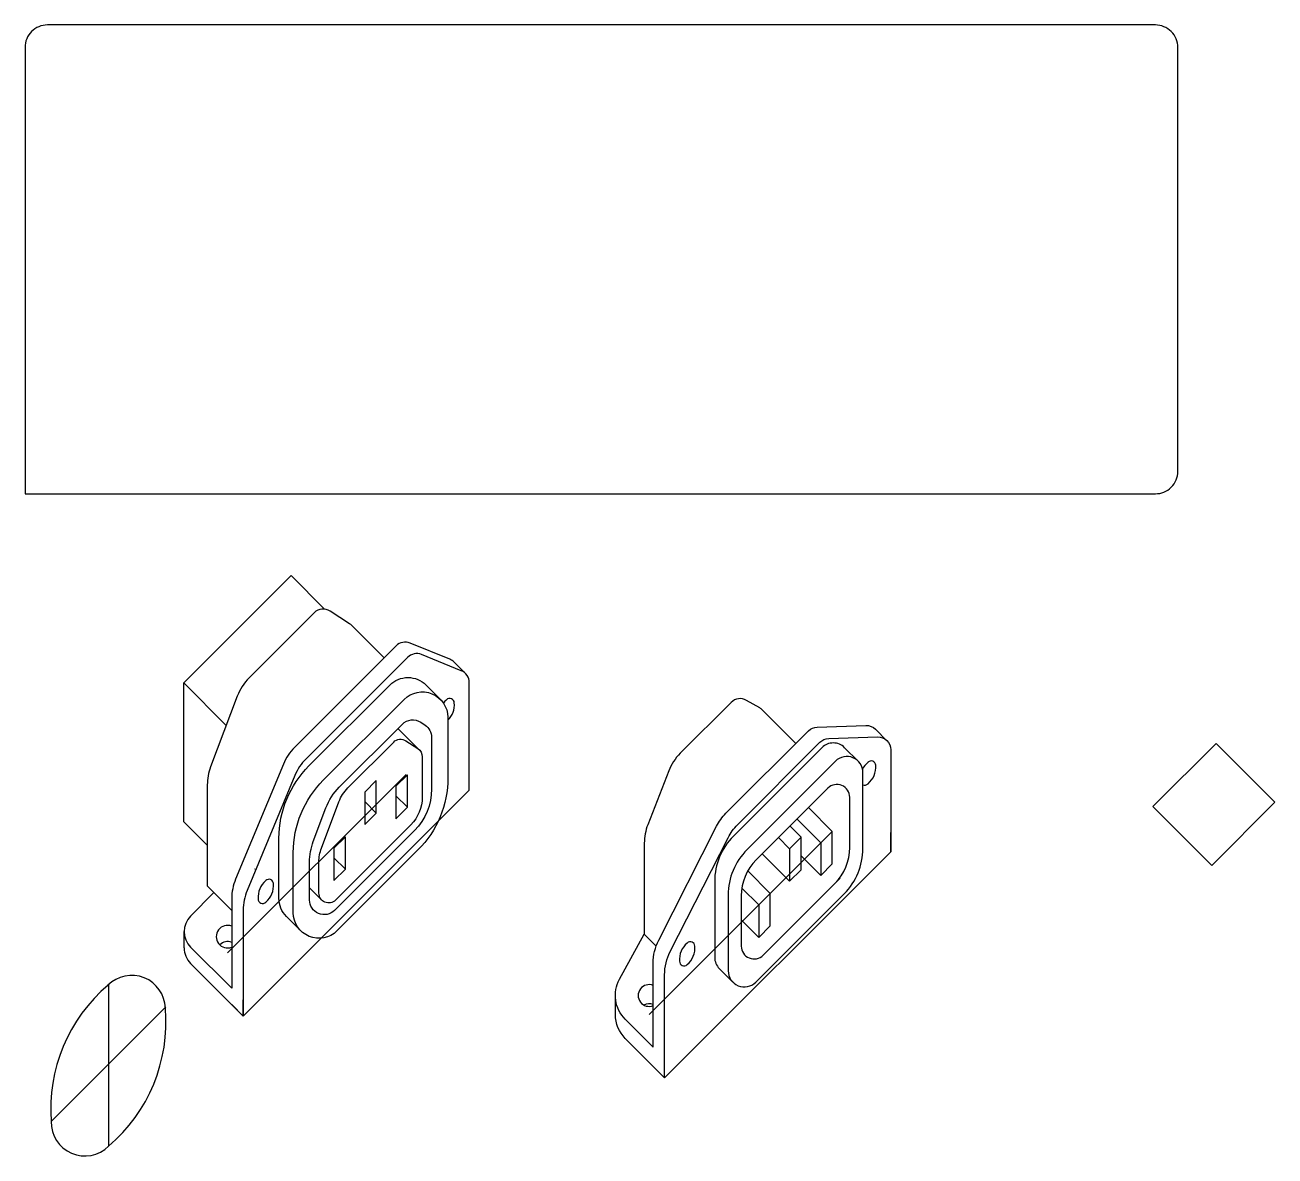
# Model space of a CAD drawing. Header units: inches. Extents: x 0 to 7.7, y -4.08 to 2.89.
import ezdxf

# ---------------------------------------------------------------- set-up
doc = ezdxf.new("R2010")
doc.units = ezdxf.units.IN
doc.header["$MEASUREMENT"] = 0
doc.layers.add('Components', color=2, linetype='Continuous')
doc.layers.add('PCB', color=1, linetype='Continuous')

msp = doc.modelspace()

# ---------------------------------------------------------------- linework, layer by layer
at = {"layer": 'Components'}
for p, q in [((0.9783, -1.1656), (1.6395, -0.5044)), ((1.6395, -0.5044), (1.8454, -0.7103)), ((2.2119, -1.0109), (2.012, -0.811)), ((2.7131, -1.1073), (2.6424, -1.0366)), ((0.9783, -1.1656), (1.2396, -1.4268)), ((0.9783, -2.0206), (0.9783, -1.1656)), ((2.5582, -1.2665), (2.4698, -1.1781)), ((4.7482, -1.5376), (4.5428, -1.3322)), ((2.297, -1.4463), (2.4335, -1.5828)), ((5.3086, -1.5212), (5.2379, -1.4505)), ((6.947, -1.9272), (7.3366, -1.5376)), ((7.6986, -1.8997), (7.3366, -1.5376)), ((5.1316, -1.6475), (5.0481, -1.5641)), ((1.2477, -2.8284), (2.3473, -1.7288)), ((2.7362, -1.825), (2.7362, -1.725)), ((2.1632, -1.9667), (2.0925, -1.896)), ((2.3553, -1.9308), (2.2846, -1.86)), ((7.309, -2.2893), (7.6986, -1.8997)), ((4.9721, -2.08), (4.8256, -1.9335)), ((7.309, -2.2893), (6.947, -1.9272)), ((0.9783, -2.0206), (1.1229, -2.1652)), ((4.78, -2.116), (4.7116, -2.0475)), ((4.9014, -2.1507), (4.7549, -2.0042)), ((4.9428, -2.1093), (3.8433, -3.2088)), ((4.7093, -2.1867), (4.6409, -2.1182)), ((5.3317, -2.2054), (5.3317, -2.0874)), ((4.7093, -2.3867), (4.5409, -2.2182)), ((4.9014, -2.3507), (4.78, -2.2294)), ((1.9735, -2.3126), (1.9028, -2.2419)), ((1.4125, -2.3109), (1.4125, -2.3122)), ((4.5903, -2.4619), (4.452, -2.3236)), ((1.0193, -2.6018), (1.164, -2.4572)), ((1.2732, -2.5664), (1.1229, -2.4162)), ((1.2732, -2.5664), (1.1229, -2.4162)), ((1.7526, -2.4275), (1.8278, -2.5028)), ((4.5196, -2.5326), (4.4155, -2.4286)), ((1.6987, -2.6925), (1.6103, -2.6042)), ((4.5196, -2.7326), (4.4117, -2.6247)), ((0.9798, -2.7973), (0.9798, -2.6973)), ((3.8143, -2.7139), (3.887, -2.7867)), ((1.2732, -3.0466), (1.0193, -2.7927)), ((1.3439, -3.2173), (1.0193, -2.8927)), ((4.3601, -3.0089), (4.2767, -2.9255)), ((0.5146, -3.0189), (0.5146, -4.0189)), ((1.2732, -3.1466), (1.3439, -3.2173)), ((1.3439, -3.2173), (1.2732, -3.1466)), ((1.3439, -3.2173), (1.3439, -3.1173)), ((3.6363, -3.2088), (3.6363, -3.0908)), ((0.1611, -3.8674), (0.8682, -3.1603))]:
    msp.add_line(p, q, dxfattribs=at)
for points in [[(2.012, -0.811, 0.051489), (1.9994, -0.8008), (1.8802, -0.7228, 0.35515), (1.7811, -0.733), (1.3796, -1.1345, 0.106686), (1.3076, -1.2462), (1.1432, -1.6827, 0.090309), (1.1229, -1.7937), (1.1229, -2.4162)], [(2.6424, -1.0366, 0.100068), (2.6163, -1.0193), (2.3715, -0.9196, 0.301643), (2.2858, -0.9369), (1.66, -1.5628, 0.098221), (1.5918, -1.6647), (1.2973, -2.3736, 0.098762), (1.2732, -2.4944), (1.2732, -3.0466)], [(1.6103, -2.6042, -0.198912), (1.5642, -2.4928), (1.5642, -2.122, -0.198912), (1.7487, -1.6765), (2.2471, -1.1781, -0.414214), (2.4698, -1.1781, -0.414214)], [(2.6043, -1.3779), (2.6043, -1.7487, -0.198912), (2.4198, -2.1942), (1.9214, -2.6925, -0.668179), (1.6526, -2.5812), (1.6526, -2.2104, -0.198912), (1.8371, -1.7649), (2.3355, -1.2665, -0.665823), (2.6043, -1.3769)], [(2.5965, -1.269, 0.052585), (2.5771, -1.2893, 0.052585)], [(2.6043, -1.3952, 0.22357), (2.6438, -1.2881, 0.659306), (2.5964, -1.2691)], [(4.5428, -1.3322, 0.066556), (4.5262, -1.3195), (4.444, -1.2726, 0.33833), (4.349, -1.2853), (4.0353, -1.5989, 0.104018), (3.9647, -1.7072), (3.8356, -2.039, 0.092971), (3.8143, -2.1528), (3.8143, -2.7139)], [(2.3989, -2.0737), (1.9062, -2.5663, -0.668179), (1.7526, -2.5027), (1.7526, -2.2688, -0.090309), (1.7757, -2.1419), (1.8536, -1.9351, -0.106686), (1.9359, -1.8075), (2.3242, -1.4192, -0.35515), (2.4371, -1.4075), (2.4636, -1.4249, -0.252993), (2.5043, -1.5002), (2.5043, -1.8191, -0.198912), (2.3989, -2.0737)], [(3.8687, -3.409), (3.8687, -2.8922, -0.118087), (3.9028, -2.75), (4.2594, -2.0482, -0.078971), (4.3173, -1.9684), (4.8256, -1.4601, -0.190563), (4.8789, -1.437), (5.1795, -1.4274, -0.207289), (5.2379, -1.4505)], [(5.0481, -1.5641, 0.414214), (4.9081, -1.5641), (4.3631, -2.1091, 0.198912), (4.2477, -2.3877), (4.2477, -2.8555, 0.198912), (4.2767, -2.9255, 0.198912)], [(5.192, -1.6538, 0.103171), (5.1584, -1.6969, 0.103171)], [(5.1605, -1.792, 0.321019), (5.1924, -1.7867, 0.243385), (5.2393, -1.6728, 0.659306), (5.1919, -1.6539)], [(4.988, -2.4011, 0.198912), (5.0799, -2.1791), (5.0799, -1.8698, 0.668179), (4.9451, -1.814), (4.5037, -2.2554, 0.198912), (4.4117, -2.4774), (4.4117, -2.7866, 0.668179), (4.5466, -2.8425), (5.0203, -2.3687)], [(5.3317, -2.2054), (3.9394, -3.5977), (3.6969, -3.3552, -0.198912), (3.6363, -3.2088, -0.198912)], [(1.4828, -2.3827, 0.240938), (1.4358, -2.4954, 0.676723), (1.4832, -2.5157, 0.243385), (1.5301, -2.4018, 0.659306), (1.4827, -2.3828)], [(3.8687, -3.409), (3.6969, -3.2372, -0.333649), (3.6619, -2.9911), (3.8143, -2.7139)], [(4.0783, -2.7675, 0.240938), (4.0314, -2.8801, 0.676723), (4.0787, -2.9004, 0.243385), (4.1256, -2.7865, 0.659306), (4.0782, -2.7676)], [(0.5116, -3.0267, 0.240938), (0.1611, -3.8674, 0.676723), (0.5146, -4.0189, 0.243385), (0.8643, -3.169, 0.659306), (0.5108, -3.0275)]]:
    msp.add_lwpolyline(points, format="xyb", dxfattribs=at)
for points in [[(1.3439, -3.2173), (2.7362, -1.825), (2.7362, -1.1631, 0.305052), (2.687, -1.09), (2.4422, -0.9903, 0.301643), (2.3565, -1.0077), (1.7307, -1.6335, 0.098221), (1.6625, -1.7354), (1.368, -2.4443, 0.098762), (1.3439, -2.5651)], [(2.4466, -1.6203), (2.4466, -1.8694, -0.198912), (2.3763, -2.0391), (1.9127, -2.5028, -0.668179), (1.8102, -2.4604), (1.8102, -2.2679, -0.090309), (1.8257, -2.1833), (1.9334, -1.8973, -0.106686), (1.9883, -1.8122), (2.2707, -1.5297, -0.35515), (2.346, -1.522), (2.4195, -1.5701, -0.252993)], [(4.9497, -1.5077), (5.2502, -1.4981, -0.42367), (5.3317, -1.577), (5.3317, -2.2054), (3.9394, -3.5977), (3.9394, -2.9629, -0.118087), (3.9735, -2.8207), (4.3301, -2.1189, -0.078971), (4.388, -2.0391), (4.8963, -1.5308, -0.190563)], [(5.1605, -2.1853), (5.1605, -1.7175, 0.668179), (4.9915, -1.6475), (4.4465, -2.1925, 0.198912), (4.3311, -2.4711), (4.3311, -2.9389, 0.668179), (4.5001, -3.0089), (5.0451, -2.4639, 0.198912)]]:
    msp.add_lwpolyline(points, format="xyb", close=True, dxfattribs=at)
for points in [[(2.1632, -1.9667), (2.1632, -1.7667), (2.0925, -1.8374), (2.0925, -2.0374)], [(2.3553, -1.9308), (2.3553, -1.7308), (2.2846, -1.8015), (2.2846, -2.0015)], [(1.9735, -2.3126), (1.9735, -2.1126), (1.9028, -2.1833), (1.9028, -2.3833)], [(4.78, -2.316), (4.78, -2.116), (4.7093, -2.1867), (4.7093, -2.3867)], [(4.9721, -2.28), (4.9721, -2.08), (4.9014, -2.1507), (4.9014, -2.3507)], [(4.5903, -2.6619), (4.5903, -2.4619), (4.5196, -2.5326), (4.5196, -2.7326)]]:
    msp.add_lwpolyline(points, close=True, dxfattribs=at)
msp.add_lwpolyline([(1.8257, -2.1833), (1.9334, -1.8973)], dxfattribs=at)
for centre, radius, start, end in [((1.1148, -2.6973), 0.135, 135, 225), ((1.2477, -2.7284), 0.0695, 68.51417, 291.48583), ((1.2477, -2.8284), 0.0695, 68.51417, 133.99302), ((1.1148, -2.7973), 0.135, 180, 225), ((3.8433, -3.0908), 0.067, 67.67016, 292.32984), ((3.8433, -3.2088), 0.067, 67.67016, 118.28553)]:
    msp.add_arc(centre, radius, start, end, dxfattribs=at)
at = {"layer": 'PCB'}
msp.add_lwpolyline([(0, 0), (6.9619, 0, 0.414214), (7.1, 0.1381), (7.1, 2.7497, 0.414214), (6.9619, 2.8878), (0.1381, 2.8878, 0.414214), (0, 2.7497)], format="xyb", close=True, dxfattribs=at)

doc.saveas('drawing.dxf')
